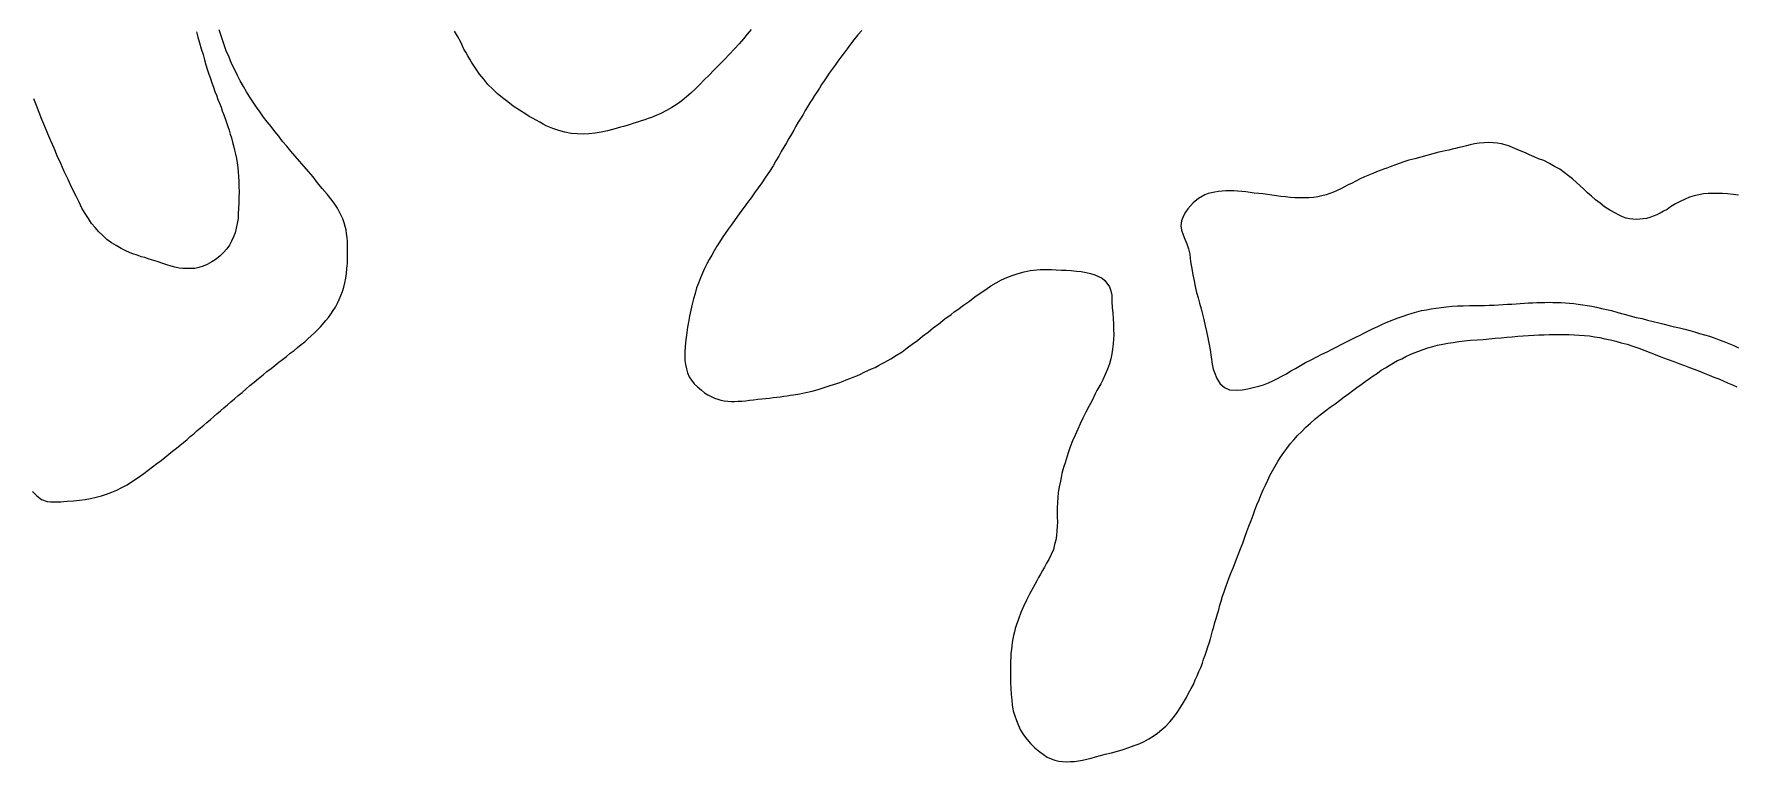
# Model space of a CAD drawing. Header units: inches. Extents: x 401374 to 405300, y 6332180 to 6336621.
# Drawn here: x 403869 to 404400, y 6332794 to 6333021 of the extents above; entities that cross this region are included whole.
import ezdxf

# ---------------------------------------------------------------- set-up
doc = ezdxf.new("R2010")
doc.units = ezdxf.units.IN
doc.header["$MEASUREMENT"] = 0

msp = doc.modelspace()

# ---------------------------------------------------------------- linework, layer by layer
for points in [[(403868.9, 6332878.2), (403870.2, 6332876.8), (403871.7, 6332875.7), (403873.5, 6332875.1), (403874.5, 6332875), (403875.6, 6332875), (403876.6, 6332875), (403877.7, 6332875), (403878.7, 6332875.1), (403879.7, 6332875.2), (403881.7, 6332875.3), (403883.5, 6332875.5), (403885.3, 6332875.7), (403887, 6332876), (403888.7, 6332876.4), (403890.4, 6332876.8), (403892, 6332877.4), (403893.6, 6332878), (403895.2, 6332878.6), (403896.8, 6332879.4), (403898.4, 6332880.3), (403900.1, 6332881.4), (403901.8, 6332882.5), (403903.6, 6332883.8), (403905, 6332884.8), (403906.3, 6332885.9), (403907.7, 6332886.9), (403909, 6332887.9), (403910.2, 6332888.8), (403911.4, 6332889.8), (403912.6, 6332890.8), (403913.8, 6332891.7), (403914.9, 6332892.6), (403916, 6332893.5), (403917.1, 6332894.4), (403918.1, 6332895.3), (403919.2, 6332896.2), (403920.2, 6332897.1), (403921.3, 6332898), (403922.3, 6332898.9), (403923.3, 6332899.7), (403924.4, 6332900.6), (403925.4, 6332901.5), (403926.4, 6332902.4), (403927.5, 6332903.3), (403928.6, 6332904.3), (403929.7, 6332905.2), (403930.8, 6332906.2), (403931.9, 6332907.1), (403933.1, 6332908.1), (403934.3, 6332909.1), (403935.5, 6332910.2), (403936.7, 6332911.2), (403938, 6332912.3), (403939.4, 6332913.4), (403940.8, 6332914.6), (403942, 6332915.6), (403943.3, 6332916.6), (403944.5, 6332917.5), (403945.7, 6332918.5), (403946.9, 6332919.4), (403948.1, 6332920.3), (403949.3, 6332921.3), (403950.5, 6332922.2), (403951.6, 6332923.1), (403952.7, 6332924), (403953.8, 6332924.9), (403954.8, 6332925.8), (403955.8, 6332926.7), (403956.8, 6332927.6), (403958.7, 6332929.5), (403960.4, 6332931.5), (403961.2, 6332932.5), (403962, 6332933.5), (403962.7, 6332934.6), (403963.4, 6332935.7), (403964, 6332936.9), (403964.6, 6332938.1), (403965.1, 6332939.3), (403965.6, 6332940.6), (403966, 6332941.9), (403966.3, 6332943.3), (403966.6, 6332944.7), (403966.9, 6332946.2), (403967, 6332947.7), (403967.2, 6332949.4), (403967.2, 6332950.8), (403967.2, 6332952.2), (403967.2, 6332953.6), (403967.2, 6332954.9), (403967.2, 6332956.2), (403967.1, 6332957.4), (403966.9, 6332958.6), (403966.7, 6332959.8), (403966.4, 6332960.9), (403966.1, 6332962), (403965.7, 6332963.2), (403965.2, 6332964.3), (403964.6, 6332965.5), (403964, 6332966.6), (403963.2, 6332967.8), (403962.4, 6332969), (403960.8, 6332970.9), (403959.3, 6332972.7), (403957.8, 6332974.5), (403956.4, 6332976.3), (403955, 6332978), (403953.6, 6332979.6), (403952.2, 6332981.2), (403950.8, 6332982.8), (403949.5, 6332984.4), (403948.2, 6332985.9), (403946.9, 6332987.4), (403945.7, 6332989), (403944.5, 6332990.5), (403943.3, 6332992), (403942.1, 6332993.5), (403941, 6332995), (403939.9, 6332996.5), (403938.8, 6332998.1), (403937.7, 6332999.6), (403936.7, 6333001.2), (403935.7, 6333002.9), (403934.7, 6333004.5), (403933.7, 6333006.3), (403932.8, 6333008), (403931.9, 6333009.9), (403931, 6333011.7), (403930.2, 6333013.7), (403929.3, 6333015.7), (403928.6, 6333017.8), (403927.8, 6333020), (403927.1, 6333022.2)], [(403920, 6333021.6), (403920.5, 6333019.9), (403921, 6333018.1), (403921.5, 6333016.3), (403922.1, 6333014.5), (403922.5, 6333012.9), (403923, 6333011.3), (403923.4, 6333009.9), (403923.9, 6333008.4), (403924.4, 6333007), (403924.8, 6333005.7), (403925.3, 6333004.3), (403925.8, 6333003), (403926.3, 6333001.8), (403926.7, 6333000.5), (403927.2, 6332999.3), (403927.7, 6332998.1), (403928.1, 6332996.9), (403928.6, 6332995.7), (403929, 6332994.5), (403929.4, 6332993.3), (403929.8, 6332992.1), (403930.2, 6332990.9), (403930.6, 6332989.7), (403931, 6332988.5), (403931.3, 6332987.2), (403931.6, 6332986), (403931.9, 6332984.7), (403932.2, 6332983.4), (403932.5, 6332982.1), (403932.7, 6332980.7), (403932.9, 6332979.3), (403933, 6332977.9), (403933.2, 6332976.4), (403933.3, 6332974.9), (403933.3, 6332973.3), (403933.4, 6332971.7), (403933.3, 6332969.9), (403933.3, 6332968.2), (403933.2, 6332966.5), (403933.1, 6332964.9), (403933, 6332963.3), (403932.7, 6332961.8), (403932.4, 6332960.3), (403932.1, 6332958.9), (403931.6, 6332957.6), (403931, 6332956.3), (403930.3, 6332955), (403929.5, 6332953.9), (403928.5, 6332952.7), (403927.4, 6332951.7), (403926.2, 6332950.7), (403924.8, 6332949.8), (403923.4, 6332949), (403922.1, 6332948.5), (403920.8, 6332948.1), (403919.5, 6332947.8), (403918.3, 6332947.7), (403917, 6332947.7), (403915.8, 6332947.8), (403914.6, 6332947.9), (403913.3, 6332948.2), (403912.1, 6332948.5), (403910.8, 6332948.9), (403909.5, 6332949.3), (403908.1, 6332949.8), (403906.7, 6332950.2), (403905.3, 6332950.7), (403903.9, 6332951.2), (403902.8, 6332951.4), (403901.8, 6332951.8), (403899.9, 6332952.4), (403898.2, 6332953.2), (403896.5, 6332954), (403895, 6332954.9), (403893.5, 6332955.8), (403892.1, 6332956.8), (403890.8, 6332958), (403889.6, 6332959.2), (403888.4, 6332960.5), (403887.3, 6332961.8), (403886.3, 6332963.3), (403885.3, 6332964.9), (403884.3, 6332966.6), (403883.4, 6332968.4), (403882.5, 6332970.3), (403881.2, 6332972.9), (403880, 6332975.5), (403878.8, 6332978), (403877.7, 6332980.5), (403876.6, 6332982.9), (403875.6, 6332985.3), (403874.6, 6332987.6), (403873.7, 6332989.8), (403872.7, 6332992.1), (403871.8, 6332994.2), (403871, 6332996.4), (403870.1, 6332998.6), (403869.3, 6333000.7)], [(404093.1, 6333022.3), (404091.9, 6333020.9), (404090.7, 6333019.4), (404089.4, 6333017.8), (404087.9, 6333016.3), (404086.4, 6333014.6), (404084.8, 6333013), (404083.1, 6333011.3), (404081.5, 6333009.6), (404080, 6333008.1), (404078.5, 6333006.6), (404077.1, 6333005.2), (404075.7, 6333003.8), (404074.3, 6333002.5), (404072.9, 6333001.3), (404071.5, 6333000.1), (404070, 6332999), (404068.4, 6332998), (404066.7, 6332997), (404064.9, 6332996.1), (404063, 6332995.3), (404062, 6332994.9), (404061, 6332994.5), (404059.9, 6332994.1), (404058.8, 6332993.8), (404057.6, 6332993.4), (404056.5, 6332993.1), (404055.4, 6332992.7), (404054.4, 6332992.4), (404053.3, 6332992.1), (404052.3, 6332991.8), (404051.3, 6332991.5), (404050.3, 6332991.2), (404048.3, 6332990.7), (404046.3, 6332990.3), (404044.4, 6332990), (404042.5, 6332989.8), (404040.7, 6332989.7), (404038.8, 6332989.8), (404036.9, 6332989.9), (404035, 6332990.3), (404033.1, 6332990.8), (404031.2, 6332991.4), (404029.2, 6332992.3), (404028.2, 6332992.8), (404027.2, 6332993.4), (404026, 6332994), (404024.9, 6332994.6), (404023.8, 6332995.2), (404022.8, 6332995.9), (404020.8, 6332997.1), (404018.9, 6332998.4), (404017.2, 6332999.7), (404015.5, 6333001), (404013.9, 6333002.3), (404012.5, 6333003.7), (404011, 6333005.2), (404009.7, 6333006.8), (404008.4, 6333008.4), (404007.1, 6333010.2), (404005.9, 6333012.1), (404005.3, 6333013.1), (404004.7, 6333014.1), (404004.1, 6333015.2), (404003.5, 6333016.2), (404002.9, 6333017.4), (404002.4, 6333018.6), (404001.5, 6333020.2), (404000.6, 6333021.8)], [(404126.4, 6333020.6), (404125.2, 6333019.1), (404124.1, 6333017.7), (404123.1, 6333016.3), (404122.1, 6333015), (404121.1, 6333013.7), (404120.2, 6333012.4), (404119.3, 6333011.2), (404118.4, 6333009.9), (404117.5, 6333008.7), (404116.7, 6333007.5), (404115.9, 6333006.3), (404115.1, 6333005.2), (404114.4, 6333004), (404113.6, 6333002.8), (404112.9, 6333001.7), (404112.1, 6333000.5), (404111.4, 6332999.4), (404110.7, 6332998.2), (404110, 6332997), (404109.3, 6332995.8), (404108.6, 6332994.6), (404107.8, 6332993.4), (404107.1, 6332992.2), (404106.4, 6332990.9), (404105.7, 6332989.7), (404104.9, 6332988.3), (404104.1, 6332987), (404103.3, 6332985.6), (404102.5, 6332984.2), (404101.7, 6332982.8), (404100.8, 6332981.3), (404100, 6332979.8)], [(404127.6, 6333022), (404126.4, 6333020.6)], [(404401.2, 6332970.6), (404399.5, 6332970.8), (404397.8, 6332971), (404396.2, 6332971.1), (404394.7, 6332971.2), (404393.2, 6332971.2), (404391.7, 6332971.1), (404390.3, 6332971), (404388.8, 6332970.7), (404387.4, 6332970.4), (404385.9, 6332970), (404384.5, 6332969.4), (404383, 6332968.7), (404381.5, 6332967.9), (404380, 6332967), (404378.9, 6332966.2), (404377.8, 6332965.6), (404376.7, 6332965), (404375.7, 6332964.5), (404374.6, 6332964.1), (404373.5, 6332963.7), (404372.5, 6332963.4), (404371.4, 6332963.2), (404370.4, 6332963.1), (404369.3, 6332963), (404368.2, 6332963.1), (404367.2, 6332963.2), (404366.1, 6332963.5), (404365, 6332963.9), (404363.9, 6332964.4), (404362.8, 6332965), (404361, 6332966), (404359.4, 6332967), (404358, 6332968.1), (404356.6, 6332969.2), (404355.3, 6332970.3), (404354.1, 6332971.4), (404352.9, 6332972.5), (404351.7, 6332973.6), (404350.6, 6332974.6), (404349.4, 6332975.7), (404348.1, 6332976.7), (404346.8, 6332977.7), (404345.4, 6332978.7), (404343.8, 6332979.6), (404342.2, 6332980.5), (404340.4, 6332981.4), (404338.8, 6332982), (404337.4, 6332982.6), (404336, 6332983.2), (404334.7, 6332983.8), (404333.4, 6332984.4), (404332.1, 6332984.9), (404330.9, 6332985.4), (404329.7, 6332985.9), (404328.4, 6332986.3), (404327.2, 6332986.6), (404325.9, 6332986.9), (404324.6, 6332987), (404323.2, 6332987.1), (404321.8, 6332987), (404320.3, 6332986.8), (404318.8, 6332986.6), (404317.5, 6332986.3), (404316.3, 6332986), (404315.1, 6332985.7), (404314, 6332985.5), (404312.9, 6332985.2), (404311.8, 6332985), (404310.8, 6332984.7), (404309.7, 6332984.5), (404308.7, 6332984.2), (404307.7, 6332984), (404305.8, 6332983.5), (404303.9, 6332983), (404302.1, 6332982.5), (404300.2, 6332982), (404298.3, 6332981.5), (404296.4, 6332980.9), (404294.5, 6332980.2), (404292.5, 6332979.5), (404291.5, 6332979.1), (404290.4, 6332978.7), (404289.4, 6332978.3), (404288.2, 6332977.9), (404287.1, 6332977.4), (404286, 6332977), (404284.5, 6332976.3), (404283.1, 6332975.7), (404281.8, 6332975), (404280.6, 6332974.4), (404279.4, 6332973.8), (404278.2, 6332973.2), (404277.1, 6332972.6), (404276, 6332972.1), (404274.8, 6332971.6), (404273.7, 6332971.1), (404272.5, 6332970.7), (404271.2, 6332970.4), (404269.9, 6332970.1), (404268.6, 6332969.9), (404267.1, 6332969.8), (404265.6, 6332969.8), (404264.1, 6332969.8), (404262.7, 6332969.8), (404261.3, 6332969.9), (404259.8, 6332970.1), (404258.4, 6332970.2), (404257, 6332970.4), (404255.6, 6332970.6), (404254.2, 6332970.8), (404252.8, 6332971), (404251.5, 6332971.2), (404250.1, 6332971.3), (404248.8, 6332971.5), (404247.5, 6332971.7), (404246.2, 6332971.8), (404244.9, 6332971.9), (404243.7, 6332972), (404242.4, 6332972), (404241.2, 6332972), (404240.1, 6332971.9), (404238.9, 6332971.8), (404237.8, 6332971.6), (404236.7, 6332971.4), (404235.7, 6332971.1), (404234.7, 6332970.7), (404232.7, 6332969.6), (404231, 6332968.2), (404229.4, 6332966.4), (404228.6, 6332965.3), (404228, 6332964.2), (404227.4, 6332962.6), (404227.2, 6332961.1), (404227.4, 6332959.7), (404227.9, 6332958.3), (404228.4, 6332956.9), (404229.1, 6332955.4), (404229.6, 6332953.9), (404230, 6332952.2), (404230.1, 6332951), (404230.2, 6332949.9), (404230.4, 6332948.8), (404230.6, 6332947.8), (404230.9, 6332945.8), (404231.3, 6332943.9), (404231.7, 6332942.1), (404232.1, 6332940.3), (404232.6, 6332938.6), (404233, 6332936.9), (404233.5, 6332935.2), (404233.9, 6332933.5), (404234.4, 6332931.8), (404234.8, 6332929.9), (404235.2, 6332928.1), (404235.6, 6332926.1), (404235.8, 6332925), (404236, 6332924), (404236.2, 6332922.9), (404236.4, 6332921.8), (404236.5, 6332920.7), (404236.7, 6332919.6), (404236.9, 6332918.5), (404237.1, 6332917.4), (404237.3, 6332916.3), (404237.7, 6332915.3), (404238.4, 6332913.4), (404239.5, 6332911.8), (404240.8, 6332910.6), (404242.4, 6332909.9), (404244.4, 6332909.8), (404246.3, 6332909.9), (404248.1, 6332910.2), (404249.8, 6332910.6), (404251.5, 6332911), (404253, 6332911.5), (404254.5, 6332912.1), (404255.9, 6332912.7), (404257.3, 6332913.4), (404258.7, 6332914.2), (404260.1, 6332914.9), (404261.5, 6332915.8), (404263, 6332916.6), (404264.5, 6332917.5), (404266.1, 6332918.4), (404267.8, 6332919.3), (404269.6, 6332920.2), (404271.2, 6332921), (404272.8, 6332921.8), (404274.4, 6332922.6), (404275.9, 6332923.3), (404277.4, 6332924.1), (404278.9, 6332924.9), (404280.3, 6332925.6), (404281.8, 6332926.3), (404283.1, 6332927), (404284.5, 6332927.7), (404285.9, 6332928.4), (404287.2, 6332929), (404288.6, 6332929.7), (404289.9, 6332930.3), (404291.2, 6332930.9), (404292.6, 6332931.4), (404293.9, 6332931.9), (404295.3, 6332932.5), (404296.6, 6332932.9), (404298, 6332933.4), (404299.4, 6332933.8), (404300.8, 6332934.2), (404302.3, 6332934.6), (404303.8, 6332934.9), (404305.3, 6332935.2), (404306.8, 6332935.4), (404308.4, 6332935.6), (404310.1, 6332935.8), (404311.8, 6332936), (404313.5, 6332936.1), (404315.3, 6332936.1), (404317.2, 6332936.2), (404318.8, 6332936.2), (404320.4, 6332936.2), (404321.9, 6332936.2), (404323.4, 6332936.3), (404324.9, 6332936.3), (404326.3, 6332936.4), (404327.8, 6332936.5), (404329.1, 6332936.6), (404330.5, 6332936.6), (404331.8, 6332936.7), (404333.1, 6332936.8), (404334.4, 6332936.9), (404335.7, 6332937), (404337, 6332937), (404338.3, 6332937.1), (404339.5, 6332937.1), (404340.8, 6332937.1), (404342.1, 6332937.2), (404343.3, 6332937.1), (404344.6, 6332937.1), (404345.9, 6332937.1), (404347.2, 6332937), (404348.5, 6332936.9), (404349.8, 6332936.8), (404351.2, 6332936.6), (404352.6, 6332936.4), (404354, 6332936.2), (404355.4, 6332936), (404356.9, 6332935.7), (404358.4, 6332935.3), (404360, 6332935), (404361.6, 6332934.6), (404363.5, 6332934), (404365.5, 6332933.5), (404367.4, 6332933), (404369.3, 6332932.5), (404371.1, 6332932.1), (404372.8, 6332931.6), (404374.6, 6332931.2), (404376.3, 6332930.8), (404378, 6332930.4), (404379.6, 6332930), (404381.2, 6332929.6), (404382.8, 6332929.2), (404384.4, 6332928.8), (404386, 6332928.4), (404387.5, 6332928), (404389, 6332927.5), (404390.6, 6332927.1), (404392.1, 6332926.6), (404393.6, 6332926.1), (404395.1, 6332925.5), (404396.6, 6332925), (404398.2, 6332924.4), (404399.7, 6332923.7), (404401.2, 6332923)], [(404100, 6332979.8), (404098.8, 6332978), (404097.6, 6332976.2), (404096.4, 6332974.5), (404095.3, 6332972.9), (404094.2, 6332971.4), (404093.1, 6332969.8), (404092, 6332968.3), (404090.9, 6332966.9), (404089.9, 6332965.5), (404088.9, 6332964.1), (404087.9, 6332962.7), (404086.9, 6332961.3), (404085.9, 6332960), (404085, 6332958.7), (404084.1, 6332957.3), (404083.2, 6332956), (404082.4, 6332954.7), (404081.6, 6332953.3), (404080.8, 6332951.9), (404080, 6332950.6), (404079.3, 6332949.2), (404078.6, 6332947.7), (404077.9, 6332946.3), (404077.3, 6332944.8), (404076.7, 6332943.2), (404076.1, 6332941.7), (404075.6, 6332940), (404075.1, 6332938.3), (404074.7, 6332936.6), (404074.3, 6332934.8), (404073.9, 6332932.9), (404073.6, 6332931), (404073.3, 6332929.4), (404073, 6332927.8), (404072.8, 6332926.2), (404072.6, 6332924.7), (404072.5, 6332923.3), (404072.4, 6332921.8), (404072.4, 6332920.4), (404072.4, 6332919.1), (404072.6, 6332917.8), (404072.9, 6332916.5), (404073.3, 6332915.2), (404073.8, 6332914), (404074.5, 6332912.9), (404075.3, 6332911.8), (404076.4, 6332910.8), (404077.6, 6332909.8), (404078.6, 6332909), (404079.6, 6332908.3), (404080.6, 6332907.8), (404081.7, 6332907.3), (404082.7, 6332907), (404083.7, 6332906.7), (404084.7, 6332906.5), (404085.8, 6332906.4), (404086.9, 6332906.3), (404087.9, 6332906.3), (404089, 6332906.4), (404090.2, 6332906.4), (404091.4, 6332906.5), (404092.6, 6332906.7), (404093.8, 6332906.8), (404095.2, 6332907), (404096.4, 6332907.1), (404097.6, 6332907.2), (404098.8, 6332907.3), (404100, 6332907.5), (404101.1, 6332907.6), (404102.2, 6332907.7), (404103.3, 6332907.9), (404104.3, 6332908), (404105.3, 6332908.2), (404106.3, 6332908.3), (404108.3, 6332908.7), (404110.2, 6332909.1), (404112.1, 6332909.5), (404114, 6332910), (404115.9, 6332910.6), (404117.8, 6332911.2), (404119.8, 6332911.9), (404120.8, 6332912.2), (404121.8, 6332912.6), (404122.8, 6332913), (404123.9, 6332913.4), (404124.9, 6332913.9), (404126.1, 6332914.3), (404127.2, 6332914.8), (404128.4, 6332915.4), (404129.5, 6332915.9), (404130.7, 6332916.4), (404131.8, 6332916.9), (404132.8, 6332917.5), (404133.8, 6332918), (404134.8, 6332918.5), (404136.7, 6332919.6), (404138.5, 6332920.7), (404140.2, 6332921.8), (404141.8, 6332923), (404143.4, 6332924.1), (404145, 6332925.3), (404146.6, 6332926.6), (404148.3, 6332927.9), (404149.9, 6332929.2), (404151.7, 6332930.5), (404153.5, 6332932), (404155.5, 6332933.4), (404156.5, 6332934.2), (404157.6, 6332935), (404159.4, 6332936.3), (404161.2, 6332937.6), (404162.9, 6332938.9), (404164.6, 6332940.1), (404166.3, 6332941.2), (404167.9, 6332942.3), (404169.6, 6332943.3), (404171.2, 6332944.2), (404172.9, 6332944.9), (404174.6, 6332945.6), (404176.4, 6332946.2), (404178.3, 6332946.7), (404180.2, 6332947.1), (404181.2, 6332947.2), (404182.3, 6332947.3), (404183.3, 6332947.4), (404184.4, 6332947.4), (404185.6, 6332947.4), (404186.8, 6332947.4), (404188.3, 6332947.3), (404189.9, 6332947.2), (404191.4, 6332947.2), (404193, 6332947.1), (404194.6, 6332946.9), (404196.1, 6332946.8), (404197.6, 6332946.5), (404199, 6332946.2), (404200.3, 6332945.8), (404201.5, 6332945.3), (404202.6, 6332944.7), (404203.5, 6332944), (404204.9, 6332942), (404205.3, 6332940.8), (404205.6, 6332939.4), (404205.7, 6332937.4), (404205.8, 6332935.6), (404206, 6332933.8), (404206.1, 6332932.1), (404206.2, 6332930.4), (404206.2, 6332928.8), (404206.3, 6332927.2), (404206.2, 6332925.7), (404206.1, 6332924.2), (404205.9, 6332922.6), (404205.7, 6332921.1), (404205.3, 6332919.6), (404204.9, 6332918), (404204.3, 6332916.3), (404203.6, 6332914.7), (404202.8, 6332913), (404202.2, 6332911.8), (404201.6, 6332910.7), (404201, 6332909.7), (404200.5, 6332908.6), (404199.5, 6332906.6), (404198.5, 6332904.7), (404197.5, 6332902.9), (404196.6, 6332901.1), (404195.8, 6332899.3), (404195, 6332897.6), (404194.2, 6332895.8), (404193.4, 6332894), (404192.7, 6332892.1), (404192, 6332890.2), (404191.7, 6332889.2), (404191.4, 6332888.2), (404191.1, 6332887.1), (404190.7, 6332886), (404190.4, 6332884.9), (404190.1, 6332883.8), (404189.8, 6332882.6), (404189.6, 6332881.4), (404189.2, 6332879.6), (404188.9, 6332877.9), (404188.8, 6332876.2), (404188.7, 6332874.7), (404188.6, 6332873.1), (404188.6, 6332871.6), (404188.6, 6332870.2), (404188.7, 6332868.7), (404188.6, 6332867.3), (404188.5, 6332865.9), (404188.4, 6332864.5), (404188.2, 6332863), (404187.8, 6332861.6), (404187.4, 6332860.1), (404186.7, 6332858.5), (404186, 6332857), (404185.3, 6332855.8), (404184.6, 6332854.6), (404184, 6332853.5), (404183.4, 6332852.4), (404182.8, 6332851.3), (404182.2, 6332850.3), (404181.6, 6332849.2), (404181.1, 6332848.2), (404180, 6332846.2), (404179, 6332844.3), (404178.1, 6332842.3), (404177.3, 6332840.4), (404176.5, 6332838.4), (404175.8, 6332836.4), (404175.5, 6332835.4), (404175.3, 6332834.4), (404175, 6332833.3), (404174.8, 6332832.2), (404174.6, 6332831.1), (404174.4, 6332830), (404174.3, 6332828.9), (404174.1, 6332827.7), (404174.1, 6332826.4), (404174, 6332825.2), (404174, 6332823.9), (404174, 6332822.6), (404174, 6332821.5), (404174, 6332820.5), (404174, 6332818.6), (404174.1, 6332816.7), (404174.2, 6332814.9), (404174.4, 6332813.2), (404174.6, 6332811.5), (404174.9, 6332809.8), (404175.4, 6332808.2), (404175.9, 6332806.7), (404176.5, 6332805.2), (404177.2, 6332803.7), (404178.1, 6332802.3), (404179.1, 6332800.9), (404180.3, 6332799.6), (404181.6, 6332798.2), (404183.2, 6332797), (404184.3, 6332796.1), (404185.5, 6332795.3), (404186.7, 6332794.8), (404187.9, 6332794.4), (404189.1, 6332794.1), (404190.3, 6332793.9), (404191.5, 6332793.8), (404192.7, 6332793.9), (404194, 6332794), (404195.2, 6332794.2), (404196.5, 6332794.4), (404197.9, 6332794.7), (404199.2, 6332795), (404200.6, 6332795.4), (404202.1, 6332795.8), (404203.6, 6332796.2), (404205.5, 6332796.7), (404207.4, 6332797.2), (404209.2, 6332797.7), (404211, 6332798.3), (404212.6, 6332798.9), (404214.2, 6332799.5), (404215.7, 6332800.2), (404217.2, 6332801), (404218.5, 6332801.9), (404219.9, 6332802.8), (404221.2, 6332803.9), (404222.5, 6332805), (404223.7, 6332806.3), (404224.9, 6332807.7), (404226, 6332809.2), (404227.2, 6332811), (404228, 6332812.4), (404228.9, 6332813.9), (404229.6, 6332815.3), (404230.4, 6332816.7), (404231.1, 6332818), (404231.7, 6332819.4), (404232.3, 6332820.7), (404232.8, 6332822), (404233.4, 6332823.3), (404233.9, 6332824.6), (404234.3, 6332825.9), (404234.8, 6332827.1), (404235.2, 6332828.4), (404235.6, 6332829.7), (404236, 6332830.9), (404236.4, 6332832.2), (404236.7, 6332833.5), (404237.1, 6332834.7), (404237.5, 6332836), (404237.8, 6332837.3), (404238.2, 6332838.6), (404238.6, 6332840), (404239, 6332841.3), (404239.4, 6332842.7), (404239.8, 6332844), (404240.2, 6332845.5), (404240.7, 6332846.9), (404241.2, 6332848.4), (404241.7, 6332849.9), (404242.3, 6332851.4), (404242.9, 6332852.9), (404243.6, 6332854.6), (404244.3, 6332856.5), (404245.1, 6332858.4), (404245.8, 6332860.3), (404246.5, 6332862.1), (404247.1, 6332863.9), (404247.8, 6332865.7), (404248.4, 6332867.4), (404249.1, 6332869.1), (404249.7, 6332870.8), (404250.3, 6332872.4), (404250.9, 6332874), (404251.6, 6332875.6), (404252.2, 6332877.2), (404252.9, 6332878.7), (404253.6, 6332880.2), (404254.3, 6332881.7), (404255, 6332883.2), (404255.8, 6332884.6), (404256.6, 6332886.1), (404257.4, 6332887.5), (404258.3, 6332888.9), (404259.3, 6332890.3), (404260.3, 6332891.6), (404261.3, 6332893), (404262.4, 6332894.3), (404263.6, 6332895.6), (404264.9, 6332896.9), (404266.2, 6332898.2), (404267.6, 6332899.5), (404269.1, 6332900.8), (404270.7, 6332902.1), (404272.4, 6332903.4), (404273.8, 6332904.5), (404275.3, 6332905.5), (404276.7, 6332906.6), (404278.1, 6332907.7), (404279.5, 6332908.7), (404280.8, 6332909.7), (404282.1, 6332910.6), (404283.4, 6332911.6), (404284.7, 6332912.5), (404286, 6332913.4), (404287.2, 6332914.3), (404288.5, 6332915.1), (404289.7, 6332916), (404291, 6332916.8), (404292.2, 6332917.5), (404293.5, 6332918.3), (404294.8, 6332919), (404296.1, 6332919.6), (404297.4, 6332920.3), (404298.7, 6332920.9), (404300, 6332921.4), (404301.4, 6332922), (404302.8, 6332922.5), (404304.3, 6332923), (404305.8, 6332923.4), (404307.3, 6332923.8), (404308.9, 6332924.1), (404310.5, 6332924.5), (404312.2, 6332924.7), (404313.9, 6332925), (404315.7, 6332925.2), (404317.6, 6332925.4), (404319.6, 6332925.5), (404321.5, 6332925.6), (404323.4, 6332925.8), (404325.3, 6332926), (404327.1, 6332926.1), (404328.9, 6332926.3), (404330.6, 6332926.4), (404332.3, 6332926.6), (404334, 6332926.7), (404335.7, 6332926.8), (404337.3, 6332927), (404338.9, 6332927.1), (404340.5, 6332927.1), (404342.1, 6332927.2), (404343.7, 6332927.2), (404345.2, 6332927.2), (404346.8, 6332927.2), (404348.4, 6332927.2), (404349.9, 6332927.1), (404351.5, 6332927), (404353.1, 6332926.8), (404354.7, 6332926.7), (404356.3, 6332926.4), (404357.9, 6332926.2), (404359.5, 6332925.8), (404361.2, 6332925.5), (404362.9, 6332925.1), (404364.6, 6332924.6), (404366.4, 6332924.1), (404368.2, 6332923.5), (404370.1, 6332922.9), (404372, 6332922.2), (404373.8, 6332921.4), (404375.7, 6332920.7), (404377.5, 6332920), (404379.2, 6332919.4), (404381, 6332918.7), (404382.6, 6332918.1), (404384.3, 6332917.5), (404385.9, 6332916.9), (404387.4, 6332916.3), (404389, 6332915.7), (404390.5, 6332915.1), (404392, 6332914.5), (404393.5, 6332913.9), (404395, 6332913.3), (404396.4, 6332912.7), (404397.8, 6332912.1), (404399.3, 6332911.5), (404400.7, 6332910.8)]]:
    msp.add_lwpolyline(points)

doc.saveas('drawing.dxf')
